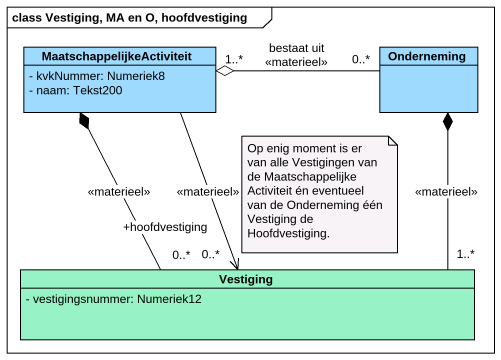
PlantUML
@startuml
mainframe class Vestiging, MA en O, hoofdvestiging
hide circle
hide empty members
skinparam classAttributeIconSize 0
class MaatschappelijkeActiviteit #9EDAFD {
  - kvkNummer: Numeriek8
  - naam: Tekst200
}
class Onderneming #9EDAFD
class Vestiging #97F3C5 {
  - vestigingsnummer: Numeriek12
}
MaatschappelijkeActiviteit "1..*" o-right- "0..*" Onderneming : bestaat uit\n<<materieel>>
MaatschappelijkeActiviteit --> "+hoofdvestiging\n0..*" Vestiging : <<materieel>>
Vestiging "0..*" -up-* MaatschappelijkeActiviteit : <<materieel>>
Vestiging "1..*" -up-* Onderneming : <<materieel>>
note as N1
  Op enig moment is er van alle Vestigingen van de Maatschappelijke Activiteit én eventueel van de Onderneming één Vestiging de Hoofdvestiging.
end note
@enduml
